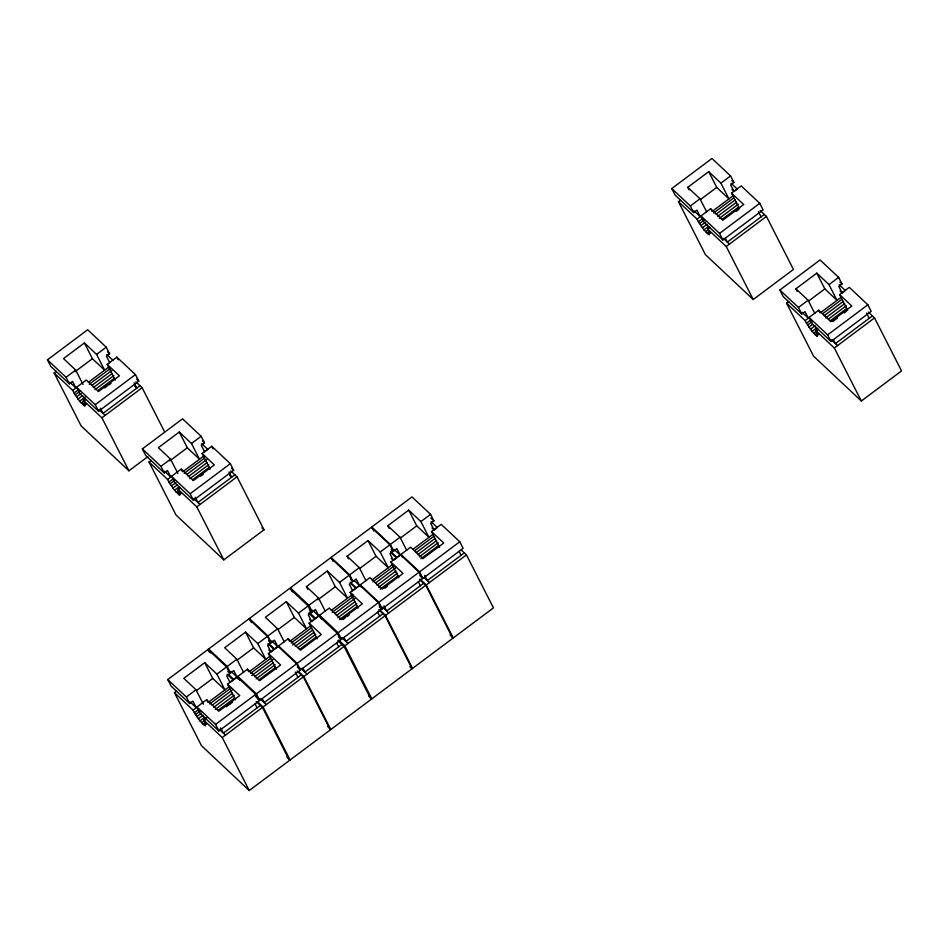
<?xml version="1.0" encoding="UTF-8"?>
<svg xmlns="http://www.w3.org/2000/svg" width="949" height="949" viewBox="0 0 949 949"><rect width="100%" height="100%" fill="white"/><g stroke="black" fill="none" stroke-linecap="round" stroke-linejoin="round"><path stroke-width="1.42" d="M56.276 371.344L54.14 372.945L72.717 390.395L75.932 387.987L72.587 381.427L69.372 383.835L50.795 366.385L47.45 359.825L87.664 329.754L106.241 347.192L109.586 353.752L106.371 356.16L109.716 362.72M84.39 342.957L92.409 358.698L104.615 370.157L96.596 354.416L84.39 342.957L63.476 358.592L75.683 370.051L83.038 384.487M47.45 359.825L66.027 377.275L75.683 370.051M96.596 354.416L106.241 347.192M74.983 371.723L92.409 358.698M76.644 387.239L86.3 380.015L98.506 391.486L119.42 375.84L107.213 364.38L116.857 357.168L135.446 374.606L138.791 381.166L98.566 411.237L79.989 393.799L76.644 387.239L95.232 404.677L98.566 411.237M85.481 398.758L83.334 400.359L85.351 404.511L84.912 406.172L79.597 401.19L74.058 393.016L78.34 389.802M88.352 382.317L108.91 366.955M75.101 394.879L79.835 391.344M89.289 384.262L110.582 368.342M76.43 396.967L81.163 393.42M91.816 385.46L111.923 370.43M77.972 399.114L82.705 395.579M93.346 387.619L112.267 373.455M79.597 401.19L85.517 396.765M94.983 389.683L113.904 375.531M81.211 403.04L85.944 399.505M97.771 390.656L114.331 378.271M82.705 404.559L85.066 402.791M104.781 387.939L107.095 386.207M108.72 385.092L111.092 383.325M83.963 405.626L86.323 403.859M95.232 404.677L135.446 374.606M140.001 385.733L103.002 413.396L100.333 408.153M83.334 400.359L101.911 417.797L142.125 387.726L164.521 431.676M151.176 460.419L149.029 462.021L167.605 479.47L170.82 477.062L167.487 470.502L164.26 472.91L145.683 455.461L142.338 448.913L182.552 418.829L201.141 436.279L204.474 442.827L201.259 445.235L204.604 451.795L207.819 449.387L201.651 443.598M179.278 432.032L187.297 447.774L199.504 459.233L191.484 443.491L179.278 432.032L158.364 447.667L170.571 459.126L177.926 473.563M54.14 372.945L81.14 425.947L128.922 470.799L147.842 456.647M142.338 448.913L160.927 466.35L170.571 459.126M191.484 443.491L201.141 436.279M169.871 460.811L187.297 447.774M171.544 476.315L181.188 469.103L193.406 480.562L214.308 464.915L202.101 453.456L211.757 446.244L230.334 463.681L233.679 470.241L193.466 500.313L174.877 482.875L171.544 476.315L190.12 493.753L193.466 500.313M180.369 487.833L178.222 489.435L180.251 493.587L179.8 495.248L174.497 490.265L168.946 482.092L173.228 478.889M183.24 471.404L203.798 456.03M169.99 483.954L174.723 480.419M184.177 473.349L204.296 458.308M171.33 486.042L176.051 482.495M186.704 474.536L206.811 459.506M172.86 488.189L177.593 484.654M188.234 476.695L207.167 462.543M174.497 490.265L179.219 486.73M189.871 478.771L208.792 464.607M176.111 492.116L178.471 490.348M192.671 479.743L209.231 467.359M177.593 493.634L179.954 491.867M200.832 476.149L203.157 474.417M178.851 494.702L181.223 492.934M190.12 493.753L230.334 463.681M234.901 474.808L197.902 502.472L195.221 497.229M178.222 489.435L196.799 506.873L237.025 476.801L264.024 529.803L223.81 559.874L176.028 515.034L149.029 462.021M680.599 200.061L678.452 201.674L697.029 219.112L700.243 216.704L696.91 210.144L693.683 212.552L675.107 195.114L671.762 188.554L711.975 158.471L730.564 175.921L733.909 182.481L730.683 184.877L734.028 191.437L737.243 189.041L731.074 183.24M689.128 189.93L687.788 187.309L708.701 171.674L720.908 183.133L728.927 198.875L716.72 187.416L708.701 171.674M671.762 188.554L690.35 205.992L699.994 198.768L706.685 211.888M720.908 183.133L730.564 175.921M700.457 199.575L716.72 187.416M700.967 215.957L710.611 208.744L722.83 220.204L743.731 204.557L731.525 193.098L741.181 185.885L759.758 203.323L763.103 209.883L722.889 239.955L704.3 222.517L700.967 215.957L719.544 233.395L722.889 239.955M709.793 227.475L707.646 229.077L709.674 233.229L709.223 234.889L703.921 229.907L698.369 221.734L702.651 218.531M712.663 211.046L733.221 195.672M699.413 223.608L704.146 220.061M713.612 212.991L733.719 197.95M700.753 225.684L705.487 222.149M716.127 214.177L735.048 200.025M702.284 227.831L707.017 224.296M717.658 216.336L736.59 202.184M703.921 229.907L708.642 226.372M719.295 218.412L738.215 204.26M705.534 231.77L707.895 229.99M722.094 219.385L738.654 207.001M707.017 233.276L709.389 231.509M736.068 211.449L738.381 209.717M708.274 234.344L710.647 232.576M719.544 233.395L759.758 203.323M764.325 214.45L727.325 242.125L725.321 238.187M707.646 229.077L726.234 246.515L766.448 216.443L793.447 269.445L753.233 299.516L705.451 254.676L678.452 201.674M176.609 691.074L174.462 692.675L193.038 710.113L196.265 707.705L192.92 701.145L189.705 703.553L171.117 686.115L167.771 679.555L207.997 649.484L226.574 666.922L229.919 673.482L226.692 675.89L230.038 682.45L233.252 680.042L227.084 674.241M210.642 652.936L208.638 648.997L248.852 618.926L267.428 636.364L270.773 642.924L267.559 645.332L270.904 651.892L274.119 649.484L267.95 643.695M251.366 622.473L249.362 618.546L289.575 588.463L308.152 605.913L311.497 612.461L308.283 614.869L311.628 621.429L314.843 619.021L308.674 613.232M292.375 591.808L290.37 587.87L330.584 557.798L349.173 575.236L352.518 581.796L349.291 584.204L352.637 590.764L355.851 588.356L350.715 583.528M333.075 561.369L331.071 557.431L371.284 527.359L389.873 544.797L393.206 551.357L389.992 553.765L393.337 560.325L396.552 557.917L390.383 552.128M373.776 530.93L371.771 526.992L411.985 496.92L430.573 514.358L433.907 520.918L430.692 523.326L434.037 529.886L437.252 527.478L431.083 521.689M204.711 662.675L212.73 678.416L224.949 689.887L216.918 674.134L204.711 662.675L183.798 678.321L196.004 689.781L203.359 704.205M245.566 632.117L253.597 647.859L265.803 659.33L257.784 643.576L245.566 632.117L224.664 647.764L236.87 659.223L243.549 672.343M286.29 601.666L294.32 617.408L306.527 628.867L298.508 613.125L286.29 601.666L265.388 617.301L277.594 628.76L284.273 641.88M307.737 589.258L306.397 586.636L327.31 570.99L339.517 582.449L347.536 598.202L335.329 586.731L327.31 570.99M348.437 558.819L347.097 556.197L368.01 540.55L380.217 552.021L388.236 567.763L376.029 556.292L368.01 540.55M389.126 528.379L387.797 525.758L408.711 510.123L420.917 521.582L428.936 537.324L416.73 525.865L408.711 510.123M167.771 679.555L186.36 696.993L196.004 689.781M216.918 674.134L226.574 666.922M208.638 648.997L227.214 666.435L236.87 659.223M257.784 643.576L267.428 636.364M249.362 618.546L267.938 635.984L277.594 628.76M298.508 613.125L308.152 605.913M290.37 587.87L308.959 605.308L318.603 598.095L325.293 611.215M339.517 582.449L349.173 575.236M331.071 557.431L349.659 574.869L359.303 567.656L365.994 580.776M380.217 552.021L389.873 544.797M371.771 526.992L390.347 544.441L400.003 537.217L406.694 550.337M420.917 521.582L430.573 514.358M196.467 690.587L212.73 678.416M237.321 660.029L253.597 647.859M278.057 629.567L294.32 617.408M317.903 599.768L335.329 586.731M359.766 568.463L376.029 556.292M400.466 538.024L416.73 525.865M228.495 671.062L230.56 672.995L233.774 670.587L237.12 677.147L233.905 679.555L228.745 674.715M269.219 640.599L271.284 642.544L274.498 640.136L277.843 646.696L274.629 649.104L269.469 644.252M309.196 608.961L312.292 611.868L315.519 609.46L318.852 616.02L315.637 618.428L309.445 612.615M350.928 579.495L352.992 581.429L356.219 579.032L359.552 585.592L356.338 587.989L350.145 582.176M391.629 549.056L393.693 551.001L396.907 548.593L400.253 555.153L397.038 557.561L390.846 551.737M196.977 706.958L206.621 699.745L218.839 711.204L239.753 695.57L227.535 684.11L237.191 676.886L255.767 694.324L259.113 700.884L218.899 730.967L200.322 713.518L196.977 706.958L215.553 724.407L218.899 730.967M239.836 680.338L237.831 676.412L247.487 669.187L259.694 680.647L280.607 665.012L268.401 653.553L278.045 646.328L296.634 663.778L299.967 670.326L259.753 700.409L255.625 696.53M318.769 615.877L309.125 623.09L321.331 634.549L300.418 650.195L288.211 638.736L278.555 645.949L297.144 663.387L300.477 669.947L340.703 639.875L337.358 633.315L312.684 610.231M321.581 619.211L319.576 615.272L329.22 608.06L341.438 619.519L362.34 603.884L350.134 592.425L359.79 585.201L378.366 602.639L381.712 609.199L341.498 639.282L338.402 636.376M361.605 587.467L360.276 584.845L369.92 577.621L382.139 589.08L403.04 573.445L390.834 561.986L400.49 554.762L419.067 572.211L422.412 578.771L382.198 608.843L379.102 605.937M402.305 557.027L400.964 554.406L410.62 547.182L422.827 558.653L443.741 543.006L431.534 531.547L441.19 524.334L459.767 541.772L463.112 548.332L422.886 578.404L419.79 575.497M206.882 717.681L203.655 720.077L205.684 724.229L205.233 725.89L199.931 720.908L194.379 712.735L198.673 709.532M208.673 702.046L229.231 686.673M249.54 671.489L270.085 656.115M290.264 641.038L310.821 625.664M331.272 610.361L352.898 594.181M371.972 579.922L392.53 564.548M412.673 549.483L433.23 534.121M195.423 714.609L200.156 711.074M209.622 703.992L230.904 688.072M250.477 673.434L270.584 658.392M291.201 642.983L311.308 627.941M332.221 612.307L353.502 596.387M372.91 581.867L394.203 565.948M414.796 550.55L433.717 536.399M196.763 716.685L201.496 713.15M212.137 705.19L232.244 690.148M251.817 675.51L273.098 659.591M292.541 645.059L312.648 630.017M334.736 613.505L354.843 598.463M375.436 583.066L395.543 568.024M416.137 552.626L435.057 538.474M198.294 718.832L203.027 715.297M213.679 707.337L232.6 693.185M254.534 676.779L273.454 662.627M295.258 646.328L314.178 632.176M336.266 615.652L355.199 601.5M376.967 585.213L395.899 571.061M417.667 554.774L436.599 540.622M199.931 720.908L204.664 717.373M215.304 709.413L234.225 695.261M256.159 678.855L275.091 664.703M298.069 647.515L315.815 634.24M337.903 617.728L356.824 603.576M378.604 587.289L397.524 573.137M419.304 556.849L438.224 542.698M788.69 301.545L786.555 303.146L805.132 320.584L808.346 318.176L805.001 311.616L801.786 314.024L783.21 296.586L779.864 290.026L820.078 259.955L838.667 277.393L842 283.953L838.786 286.361L842.131 292.921L845.345 290.513L839.177 284.724M201.544 722.77L205.091 720.113M218.104 710.386L234.664 698.001M258.958 679.828L275.518 667.444M299.682 649.377L316.242 636.993M339.517 619.578L357.263 606.316M380.217 589.151L397.963 575.877M420.917 558.712L438.652 545.438M226.265 706.803L229.753 704.194M343.052 619.46L345.377 617.716M384.914 588.155L387.239 586.411M203.027 724.277L205.399 722.509M230.239 703.933L232.6 702.165M346.919 616.672L349.279 614.905M204.284 725.344L206.657 723.577M797.219 291.414L795.891 288.793L816.804 273.146L829.011 284.605L837.03 300.358L824.823 288.887L816.804 273.146M215.553 724.407L255.767 694.324M237.831 676.412L256.42 693.849L296.634 663.778M297.144 663.387L337.358 633.315M319.576 615.272L338.152 632.722L378.366 602.639M360.276 584.845L378.853 602.283L419.067 572.211M400.964 554.406L419.553 571.844L459.767 541.772M260.334 705.451L223.335 733.126L220.654 727.871M301.189 674.893L264.19 702.568L262.185 698.63M341.913 644.442L304.914 672.106L302.909 668.179M382.933 613.766L345.934 641.441L343.929 637.503M423.634 583.327L386.634 611.002L383.954 605.759M464.322 552.899L427.323 580.563L424.654 575.319M203.655 720.077L222.244 737.527L262.458 707.444L289.457 760.446L249.243 790.529L201.473 745.677L174.462 692.675M257.938 702.118L263.098 706.969L303.312 676.886L330.323 729.9L290.109 759.971L286.918 756.982M298.662 671.667L303.822 676.507L344.036 646.435L371.047 699.437L330.833 729.508L327.642 726.519M338.639 640.029L344.843 645.842L385.057 615.759L412.056 668.76L371.842 698.844L368.663 695.854M379.339 609.59L385.531 615.403L425.757 585.331L452.756 638.333L412.542 668.404L410.419 666.412M420.039 579.151L426.231 584.964L466.445 554.892L493.456 607.894L453.242 637.965L450.051 634.976M779.864 290.026L798.441 307.464L808.097 300.252L814.788 313.372M829.011 284.605L838.667 277.393M808.56 301.058L824.823 288.887M809.058 317.429L818.714 310.216L830.921 321.675L851.834 306.041L839.628 294.581L849.284 287.357L867.861 304.795L871.206 311.355L830.992 341.438L812.403 323.989L809.058 317.429L827.647 334.878L830.992 341.438M817.896 328.947L815.749 330.549L817.765 334.7L817.326 336.361L812.012 331.379L806.472 323.206L810.754 320.003M820.766 312.518L841.324 297.144M807.516 325.08L812.249 321.545M822.89 313.573L841.81 299.421M808.845 327.156L812.403 324.499M824.23 315.661L843.151 301.509M810.387 329.303L815.12 325.768M825.76 317.808L844.693 303.656M812.012 331.379L816.745 327.844M828.572 318.994L846.318 305.732M813.625 333.241L817.184 330.584M830.185 320.857L846.745 308.472M844.159 312.933L846.484 311.189M815.12 334.76L817.48 332.98M832.866 321.486L837.587 317.951M816.377 335.816L818.75 334.048M827.647 334.878L867.861 304.795M872.416 315.922L835.417 343.597L833.412 339.659M815.749 330.549L834.325 347.998L874.539 317.915L901.55 370.917L861.336 401L813.554 356.148L786.555 303.146M731.845 180.547L733.909 182.481M839.948 282.019L842 283.953M760.208 210.583L766.448 216.443M868.311 312.067L874.539 317.915M731.976 189.515L734.028 191.437M840.067 290.987L842.131 292.921M687.788 187.309L699.994 198.768M795.891 288.793L808.097 300.252M694.075 210.915L700.243 216.704M723.209 238.258L729.449 244.118M802.178 312.387L808.346 318.176M831.312 339.73L837.54 345.59M430.822 518.024L433.907 520.918M461.238 550.005L466.445 554.892M431.973 527.952L434.037 529.886M387.797 525.758L400.003 537.217M394.084 549.352L400.253 555.153M424.239 577.668L429.446 582.556M391.154 549.424L393.206 551.357M419.517 579.471L425.757 585.331M391.285 558.392L393.337 560.325M347.097 556.197L359.303 567.656M354.416 580.764L359.552 585.592M382.518 607.135L388.758 612.995M107.534 351.83L109.586 353.752M136.668 379.173L138.791 381.166M202.422 440.905L204.474 442.827M231.556 468.248L233.679 470.241M379.588 607.206L381.712 609.199M106.763 354.523L112.931 360.312M135.885 381.866L142.125 387.726M230.785 470.941L237.025 476.801M378.817 609.91L385.057 615.759M134.734 386.207L136.786 388.141L134.117 382.886M229.622 475.283L231.675 477.217L229.006 471.961M261.9 527.81L264.024 529.803M409.932 666.767L412.056 668.76M306.397 586.636L318.603 598.095M69.763 382.198L75.932 387.987M98.898 409.541L105.125 415.389M164.652 471.273L170.82 477.062M193.786 498.616L200.025 504.465M341.818 637.574L348.058 643.434M309.445 610.539L311.497 612.461M337.797 640.575L344.036 646.435M309.564 619.507L311.628 621.429M271.675 640.907L277.843 646.696M300.809 668.25L307.037 674.098M297.381 667.04L300.477 669.947M268.721 640.99L270.773 642.924M297.073 671.038L303.312 676.886M268.84 649.958L270.904 651.892M230.951 671.358L237.12 677.147M260.073 698.701L266.313 704.561M227.855 671.548L229.919 673.482M256.218 701.596L262.458 707.444M190.085 701.916L196.265 707.705M219.219 729.259L225.459 735.119M866.532 313.087L869.201 318.33M839.628 294.581L847.647 310.323M818.714 310.216L820.055 312.838M834.325 347.998L861.336 401M758.429 211.603L761.098 216.858M798.441 307.464L801.786 314.024M805.132 320.584L806.472 323.206M731.525 193.098L739.544 208.839M710.611 208.744L711.952 211.366M726.234 246.515L753.233 299.516M690.35 205.992L693.683 212.552M697.029 219.112L698.369 221.734M459.102 551.369L461.107 555.307M431.534 531.547L439.553 547.288M419.553 571.844L422.886 578.404M426.231 584.964L453.242 637.965M418.402 581.808L420.407 585.735M390.347 544.441L393.693 551.001M390.834 561.986L398.853 577.727M378.853 602.283L382.198 608.843M385.531 615.403L412.542 668.404M377.702 612.235L379.707 616.174M349.659 574.869L352.992 581.429M350.134 592.425L358.153 608.167M338.152 632.722L341.498 639.282M344.843 645.842L371.842 698.844M336.693 642.912L338.698 646.85M308.959 605.308L312.292 611.868M309.125 623.09L317.144 638.831M211.757 446.244L213.086 448.865M202.101 453.456L210.12 469.197M288.211 638.736L289.552 641.358M303.822 676.507L330.833 729.508M295.305 672.058L297.974 677.301M267.938 635.984L271.284 642.544M181.188 469.103L182.528 471.724M196.799 506.873L223.81 559.874M268.401 653.553L276.42 669.294M116.857 357.168L118.198 359.79M160.927 466.35L164.26 472.91M167.605 479.47L168.946 482.092M107.213 364.38L115.232 380.122M247.487 669.187L248.828 671.809M256.42 693.849L259.753 700.409M263.098 706.969L290.109 759.971M255.103 703.921L257.12 707.859M237.191 676.886L238.531 679.508M101.911 417.797L128.922 470.799M227.214 666.435L230.56 672.995M227.535 684.11L235.566 699.852M207.997 649.484L209.326 652.105M66.027 377.275L69.372 383.835M72.717 390.395L74.058 393.016M206.621 699.745L207.961 702.367M222.244 737.527L249.243 790.529M186.36 696.993L189.705 703.553M193.038 710.113L194.379 712.735"/></g></svg>
